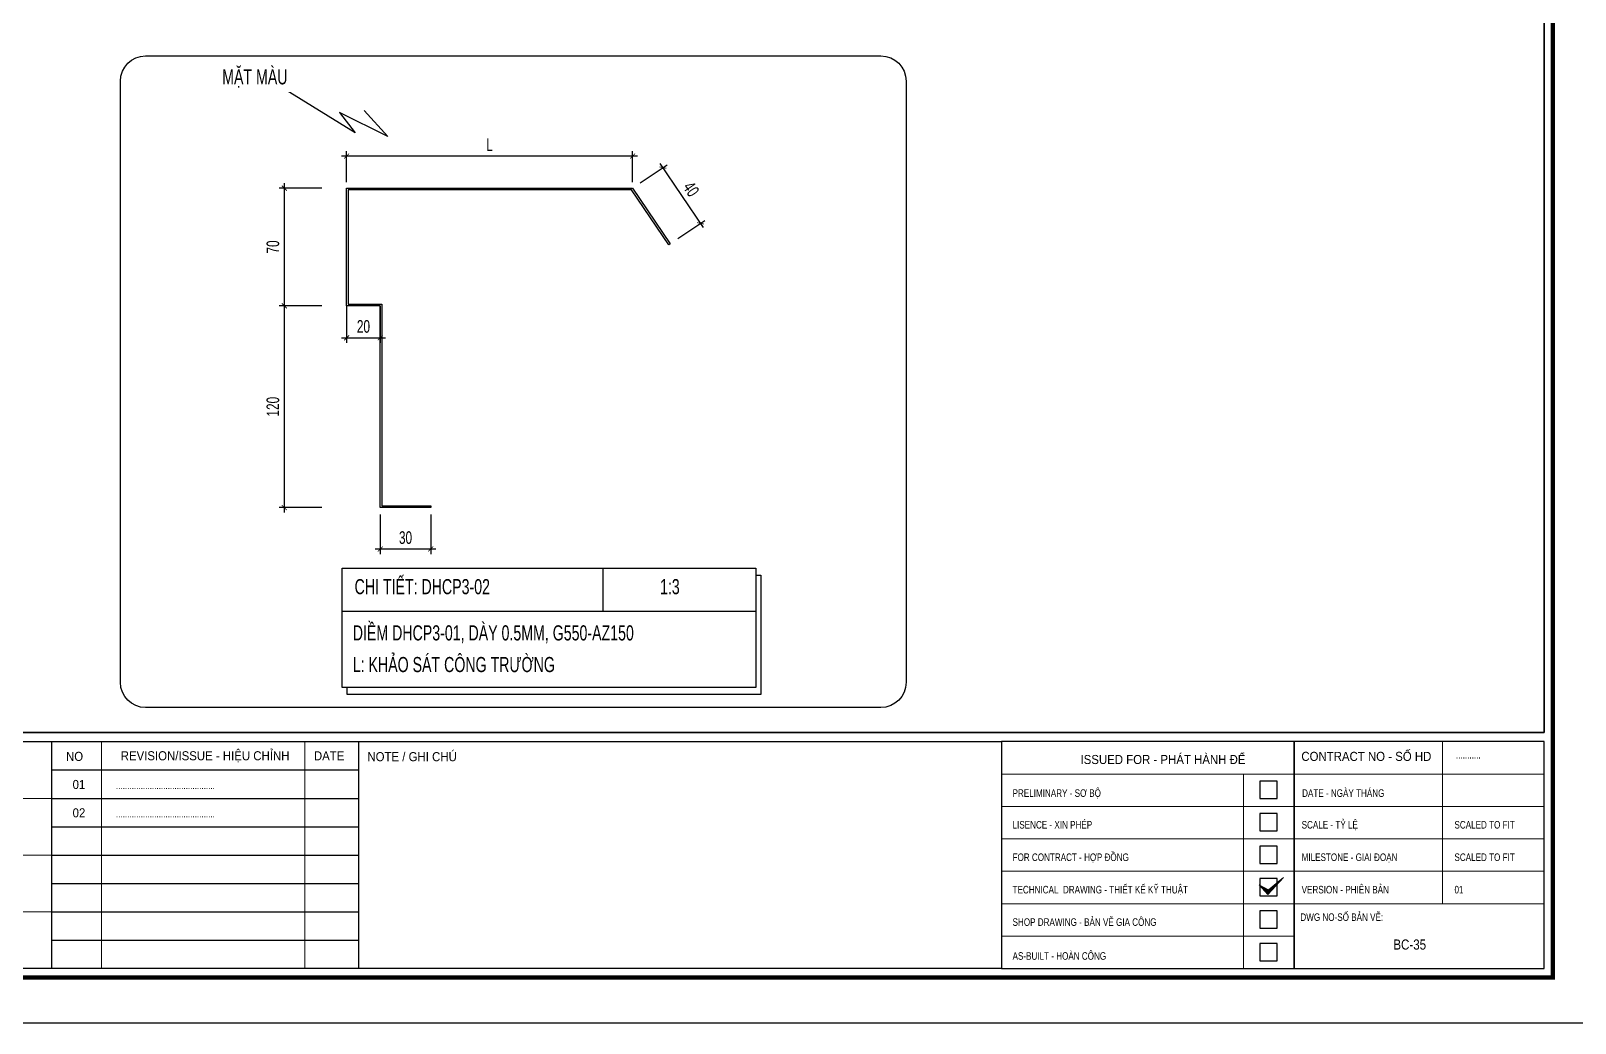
# Model space of a CAD drawing. Header units: inches. Extents: x 2 to 32666, y -5537 to 22.
# Drawn here: x 19305.5 to 19611.6, y -4544.5 to -4347.8 of the extents above; entities that cross this region are included whole.
import ezdxf
from ezdxf.enums import TextEntityAlignment as Align

# ---------------------------------------------------------------- set-up
doc = ezdxf.new("R2010")
doc.units = ezdxf.units.IN
doc.header["$MEASUREMENT"] = 0
doc.layers.get('Defpoints').update_dxf_attribs({"lineweight": 9})
for name, color, linetype in [('2', 2, 'Continuous'), ('251', 251, 'Continuous'), ('3', 3, 'Continuous'), ('4', 4, 'Continuous'), ('6', 6, 'Continuous'), ('7', 7, 'Continuous'), ('9', 9, 'Continuous'), ('BAO KHUNG', 31, 'Continuous'), ('DIM', 8, 'Continuous'), ('Fast RSQ_A2 Frame$0$Khung ten', 4, 'Continuous'), ('NET IN', 3, 'Continuous')]:
    doc.layers.add(name, color=color, linetype=linetype)
doc.layers.add('Cover text', color=7, linetype='Continuous', true_color=0x52370f)
for name, color, linetype, lineweight in [('DETAIL$0$S-Dim', 8, 'Continuous', 20), ('DETAIL$0$S-Hatch', 8, 'Continuous', 13), ('S-Hatch', 8, 'Continuous', 9)]:
    doc.layers.add(name, color=color, linetype=linetype, lineweight=lineweight)
doc.styles.add('ST1', font='vnshx.shx', dxfattribs={"width": 0.7})
doc.styles.add('ST1H', font='vnshxh.shx', dxfattribs={"width": 0.7})
doc.styles.get("Standard").update_dxf_attribs({"font": 'arial.ttf'})
doc.styles.add('STYLE2', font='VHAVAN.TTF')
doc.styles.add('TIEU DE', font='Vharialn.ttf')
doc.dimstyles.new('3', dxfattribs={"dimtxt": 2.5, "dimasz": 1, "dimexe": 1, "dimexo": 0, "dimgap": 1, "dimtad": 1, "dimdec": 0, "dimlfac": 3, "dimzin": 0, "dimdsep": 46, "dimtxsty": 'ST1', "dimblk": 'ARCHTICK', "dimcen": 1, "dimdle": 1, "dimclrd": 8, "dimclre": 8, "dimclrt": 3, "dimadec": 0, "dimazin": 0, "dimtfac": 1, "dimtdec": 0, "dimtix": 1, "dimtofl": 0, "dimtmove": 1, "dimatfit": 3, "dimldrblk": 'DOT', "dimfxl": 0.18, "dimtfill": 1, "dimtolj": 1, "dimtzin": 0, "dimlwd": -1, "dimlwe": -1, "dimarcsym": 2})

# ---------------------------------------------------------------- blocks, each defined once
blk = doc.blocks.new('DETAIL$0$MARK')
at = {"layer": 'DETAIL$0$S-Hatch', "linetype": 'Continuous'}
h = blk.add_hatch(dxfattribs=at)
h.set_pattern_fill('ANSI31', color=256, scale=50, style=0)
h.paths.add_polyline_path([(1667850, -1156933), (1667909, -1156997), (1668012, -1156885), (1667913, -1156967)])
at = {"layer": 'DETAIL$0$S-Dim', "linetype": 'Continuous'}
blk.add_lwpolyline([(1667850, -1156933), (1667909, -1156997), (1668012, -1156885), (1667913, -1156967), (1667850, -1156933)], dxfattribs=at)
blk = doc.blocks.new('kt kien truc 1')
at = {"layer": '2', "color": 157, "linetype": 'Continuous'}
blk.add_lwpolyline([(0, 420), (594, 420), (594, 0), (0, 0)], close=True, dxfattribs=at)
at = {"layer": '251', "linetype": 'Continuous'}
for p, q in [((285.8, 50.19), (346.77, 50.19)), ((285.8, 44.56), (346.77, 44.56)), ((285.8, 38.94), (346.77, 38.94)), ((285.8, 33.31), (346.77, 33.31)), ((285.8, 27.69), (346.77, 27.69)), ((285.8, 22.06), (346.77, 22.06)), ((285.8, 16.44), (346.77, 16.44))]:
    blk.add_line(p, q, dxfattribs=at)
at = {"layer": '7', "color": 147, "linetype": 'Continuous'}
blk.add_lwpolyline([(12.33, 57.61), (581.67, 57.61), (581.67, 409.19), (12.33, 409.19)], close=True, dxfattribs=at)
at = {"layer": 'BAO KHUNG', "color": 7}
blk.add_line((346.77, 10.81), (346.77, 55.81), dxfattribs=at)
at = {"layer": 'BAO KHUNG', "color": 167, "linetype": 'Continuous', "const_width": 0.871}
blk.add_lwpolyline([(10.59, 9.07), (583.41, 9.07), (583.41, 410.93), (10.59, 410.93)], close=True, dxfattribs=at)
at = {"layer": 'BAO KHUNG', "color": 7}
for points in [[(144.95, 55.81), (285.8, 55.81), (285.8, 10.81), (144.95, 10.81)], [(211.89, 55.81), (474.14, 55.81), (474.14, 10.81), (211.89, 10.81)], [(474.14, 10.81), (532.16, 10.81), (532.16, 55.81), (474.14, 55.81)], [(532.16, 10.81), (581.67, 10.81), (581.67, 55.81), (532.16, 55.81)]]:
    blk.add_lwpolyline(points, close=True, dxfattribs=at)
at = {"layer": 'Fast RSQ_A2 Frame$0$Khung ten', "color": 7, "ltscale": 1000}
for points in [[(525.34, 44.51), (528.78, 44.51), (528.78, 47.96), (525.34, 47.96)], [(525.34, 38.09), (528.78, 38.09), (528.78, 41.53), (525.34, 41.53)], [(525.34, 31.66), (528.78, 31.66), (528.78, 35.1), (525.34, 35.1)], [(525.34, 25.23), (528.78, 25.23), (528.78, 28.67), (525.34, 28.67)], [(525.34, 18.8), (528.78, 18.8), (528.78, 22.24), (525.34, 22.24)], [(525.34, 12.37), (528.78, 12.37), (528.78, 15.81), (525.34, 15.81)]]:
    blk.add_lwpolyline(points, close=True, dxfattribs=at)
at = {"layer": 'S-Hatch'}
for p, q in [((295.73, 55.81), (295.73, 10.81)), ((336.07, 55.81), (336.07, 10.81)), ((561.54, 55.81), (561.54, 23.67)), ((474.14, 49.38), (532.16, 49.38)), ((522.13, 10.81), (522.13, 49.38)), ((532.16, 49.38), (581.67, 49.38)), ((285.8, 44.56), (213.95, 44.56)), ((474.14, 42.95), (532.16, 42.95)), ((532.16, 42.95), (581.67, 42.95)), ((474.14, 36.52), (532.16, 36.52)), ((532.16, 36.52), (581.67, 36.52)), ((285.8, 33.31), (213.95, 33.31)), ((474.14, 30.1), (532.16, 30.1)), ((532.16, 30.1), (581.67, 30.1)), ((285.8, 22.06), (213.95, 22.06)), ((474.14, 23.67), (532.16, 23.67)), ((532.16, 23.67), (581.67, 23.67)), ((474.14, 17.24), (532.16, 17.24))]:
    blk.add_line(p, q, dxfattribs=at)
at = {"layer": 'DETAIL$0$S-Dim', "linetype": 'Continuous', "xscale": 0.02999999999301508, "yscale": 0.02999999999301508, "zscale": 0.02999999999301508}
blk.add_blockref('DETAIL$0$MARK', (-49510.32, 34735.43), dxfattribs=at)
at = {"layer": 'BAO KHUNG', "color": 7, "linetype": 'Continuous', "width": 0.9}
for s, p in [('NO', (290.4, 52.88)), ('REVISION/ISSUE - HIỆU CHỈNH', (316.27, 53)), ('DATE', (340.86, 52.99)), ('01', (291.27, 47.31)), ('02', (291.27, 41.69))]:
    blk.add_text(s, height=1.8, dxfattribs=at).set_placement(p, align=Align.MIDDLE_CENTER)
for s, p in [('NOTE / GHI CHÚ', (348.44, 51.92)), ('CONTRACT NO - SỐ HD', (533.57, 51.98))]:
    blk.add_text(s, height=1.8, dxfattribs=at).set_placement(p)
blk.add_text('ISSUED FOR - PHÁT HÀNH ĐỂ ', height=1.8, dxfattribs=at).set_placement((506.46, 51.36), align=Align.CENTER)
at = {"layer": 'BAO KHUNG', "color": 109, "linetype": 'Continuous', "style": 'STYLE2', "width": 0.8}
blk.add_text('...........', height=1.5, dxfattribs=at).set_placement((564.21, 52.44))
at = {"layer": 'Cover text', "linetype": 'Continuous', "style": 'STYLE2', "width": 0.8}
for s, p in [('............................................', (298.6, 46.4)), ('PRELIMINARY - S¥ Bé', (476.33, 44.85)), ('date - NGµY TH¸NG', (533.72, 44.85)), ('............................................', (298.6, 40.78)), ('LISENCE - XIN PHÐP', (476.33, 38.57)), ('scale - tû lÖ', (533.63, 38.57)), ('scaled to fit', (563.92, 38.57)), ('FOR CONTRACT - HîP §åNG', (476.33, 32.14)), ('MILESTONE - GIAI §O¹N', (533.63, 32.14)), ('scaled to fit', (563.92, 32.14)), ('TECHNICAL  DRAWING - THIÕT KÕ Kü THUËT', (476.33, 25.71)), ('VERSION - PHI£N B¶N', (533.63, 25.71)), ('01', (563.92, 25.71)), ('%%u%%udwg no-sè b¶n vÏ:', (533.38, 20.26)), ('SHOP DRAWING - B¶N VÏ GIA C¤NG', (476.33, 19.28)), ('AS-BUILT - HOµN C¤NG', (476.33, 12.56))]:
    blk.add_text(s, height=1.5, dxfattribs=at).set_placement(p)
at = {"layer": 'Cover text', "ltscale": 0.5, "style": 'TIEU DE'}
for tag, p in [('TENBANVE', (45.93, 14.6)), ('STT', (555.05, 15.58))]:
    blk.add_attdef(tag, text='', height=2, dxfattribs=at).set_placement(p, align=Align.MIDDLE_CENTER)
blk = doc.blocks.new('_ArchTick')
at = {"color": 0, "linetype": 'ByBlock', "const_width": 0.15}
blk.add_lwpolyline([(-0.5, -0.5), (0.5, 0.5)], dxfattribs=at)
blk = doc.blocks.new('*D6397')
at = {"layer": 'Defpoints', "color": 0, "transparency": 16777216}
for p in [(19430.79, -4374.92), (19426.3, -4377.95), (19433.76, -4389.01)]:
    blk.add_point(p, dxfattribs=at)
at = {"layer": 'DIM', "color": 8, "linetype": 'Continuous', "transparency": 16777216}
for p, q in [((19426.3, -4377.95), (19431.62, -4374.37)), ((19438.81, -4386.81), (19430.23, -4374.1)), ((19433.76, -4389.01), (19439.08, -4385.42))]:
    blk.add_line(p, q, dxfattribs=at)
at = {"layer": 'DIM', "color": 8, "transparency": 16777216}
for p, rotation in [((19430.79, -4374.92), 124.0000000000432), ((19438.25, -4385.98), 304.0000000000432)]:
    blk.add_blockref('_ArchTick', p, dxfattribs=dict(at, rotation=rotation))
at = {"layer": 'DIM', "color": 3, "transparency": 16777216, "insert": (19436.38, -4379.19), "char_height": 2.5, "attachment_point": 5, "rotation": 304, "style": 'ST1', "bg_fill": 3, "box_fill_scale": 1.25, "bg_fill_color": 256, "bg_fill_true_color": 13158600, "bg_fill_transparency": 0}
blk.add_mtext('\\A1;40', dxfattribs=at)
blk = doc.blocks.new('_Dot')
at = {"color": 0, "linetype": 'ByBlock', "lineweight": -2}
blk.add_line((-0.5, 0), (-1, 0), dxfattribs=at)
at = {"color": 0, "linetype": 'ByBlock', "const_width": 0.5}
blk.add_lwpolyline([(-0.25, 0, 1), (0.25, 0, 1)], format="xyb", close=True, dxfattribs=at)
blk = doc.blocks.new('*D6398')
at = {"layer": 'Defpoints', "color": 0, "transparency": 16777216}
for p in [(19368.1, -4372.65), (19368.1, -4377.84), (19424.77, -4377.84)]:
    blk.add_point(p, dxfattribs=at)
at = {"layer": 'DIM', "color": 8, "linetype": 'Continuous', "transparency": 16777216}
for p, q in [((19425.77, -4372.65), (19367.1, -4372.65)), ((19368.1, -4377.84), (19368.1, -4371.65)), ((19424.77, -4377.84), (19424.77, -4371.65))]:
    blk.add_line(p, q, dxfattribs=at)
at = {"layer": 'DIM', "color": 8, "transparency": 16777216, "rotation": 180}
blk.add_blockref('_ArchTick', (19368.1, -4372.65), dxfattribs=at)
at = {"layer": 'DIM', "color": 8, "transparency": 16777216}
blk.add_blockref('_ArchTick', (19424.77, -4372.65), dxfattribs=at)
at = {"layer": 'DIM', "color": 3, "transparency": 16777216, "insert": (19396.43, -4370.4), "char_height": 2.5, "width": 4.1667, "attachment_point": 5, "style": 'ST1', "bg_fill": 3, "box_fill_scale": 1.25, "bg_fill_color": 256, "bg_fill_true_color": 13158600, "bg_fill_transparency": 0}
blk.add_mtext('\\A1;L', dxfattribs=at)
blk = doc.blocks.new('*D6399')
at = {"layer": 'Defpoints', "color": 0, "transparency": 16777216}
for p in [(19363.2, -4378.99), (19355.74, -4402.32), (19363.2, -4402.32)]:
    blk.add_point(p, dxfattribs=at)
at = {"layer": 'DIM', "color": 8, "linetype": 'Continuous', "transparency": 16777216}
for p, q in [((19363.2, -4378.99), (19354.74, -4378.99)), ((19355.74, -4377.99), (19355.74, -4403.32)), ((19363.2, -4402.32), (19354.74, -4402.32))]:
    blk.add_line(p, q, dxfattribs=at)
at = {"layer": 'DIM', "color": 8, "transparency": 16777216}
for p, rotation in [((19355.74, -4378.99), 90), ((19355.74, -4402.32), 270)]:
    blk.add_blockref('_ArchTick', p, dxfattribs=dict(at, rotation=rotation))
at = {"layer": 'DIM', "color": 3, "transparency": 16777216, "insert": (19353.49, -4390.66), "char_height": 2.5, "attachment_point": 5, "rotation": 90, "style": 'ST1', "bg_fill": 3, "box_fill_scale": 1.25, "bg_fill_color": 256, "bg_fill_true_color": 13158600, "bg_fill_transparency": 0}
blk.add_mtext('\\A1;70', dxfattribs=at)
blk = doc.blocks.new('*D6400')
at = {"layer": 'Defpoints', "color": 0, "transparency": 16777216}
for p in [(19368.1, -4402.32), (19374.77, -4402.32)]:
    blk.add_point(p, dxfattribs=at)
at = {"layer": 'DIM', "color": 8, "linetype": 'Continuous', "transparency": 16777216}
for p, q in [((19368.1, -4402.32), (19368.1, -4409.67)), ((19374.77, -4402.32), (19374.77, -4409.67)), ((19367.1, -4408.67), (19375.77, -4408.67))]:
    blk.add_line(p, q, dxfattribs=at)
at = {"layer": 'DIM', "color": 8, "transparency": 16777216, "rotation": 180}
blk.add_blockref('_ArchTick', (19368.1, -4408.67), dxfattribs=at)
at = {"layer": 'DIM', "color": 8, "transparency": 16777216}
blk.add_blockref('_ArchTick', (19374.77, -4408.67), dxfattribs=at)
at = {"layer": 'DIM', "color": 3, "transparency": 16777216, "insert": (19371.43, -4406.42), "char_height": 2.5, "attachment_point": 5, "style": 'ST1', "bg_fill": 3, "box_fill_scale": 1.25, "bg_fill_color": 256, "bg_fill_true_color": 13158600, "bg_fill_transparency": 0}
blk.add_mtext('\\A1;20', dxfattribs=at)
at = {"layer": 'Defpoints', "color": 0, "transparency": 16777216}
blk.add_point((19374.77, -4408.67), dxfattribs=at)
blk = doc.blocks.new('*D6401')
at = {"layer": 'Defpoints', "color": 0, "transparency": 16777216}
for p in [(19363.2, -4402.32), (19355.74, -4442.32), (19363.2, -4442.32)]:
    blk.add_point(p, dxfattribs=at)
at = {"layer": 'DIM', "color": 8, "linetype": 'Continuous', "transparency": 16777216}
for p, q in [((19355.74, -4401.32), (19355.74, -4443.32)), ((19363.2, -4402.32), (19354.74, -4402.32)), ((19363.2, -4442.32), (19354.74, -4442.32))]:
    blk.add_line(p, q, dxfattribs=at)
at = {"layer": 'DIM', "color": 8, "transparency": 16777216}
for p, rotation in [((19355.74, -4402.32), 90), ((19355.74, -4442.32), 270)]:
    blk.add_blockref('_ArchTick', p, dxfattribs=dict(at, rotation=rotation))
at = {"layer": 'DIM', "color": 3, "transparency": 16777216, "insert": (19353.49, -4422.32), "char_height": 2.5, "attachment_point": 5, "rotation": 90, "style": 'ST1', "bg_fill": 3, "box_fill_scale": 1.25, "bg_fill_color": 256, "bg_fill_true_color": 13158600, "bg_fill_transparency": 0}
blk.add_mtext('\\A1;120', dxfattribs=at)
blk = doc.blocks.new('*D6402')
at = {"layer": 'Defpoints', "color": 0, "transparency": 16777216}
for p in [(19374.77, -4443.69), (19384.77, -4443.69), (19374.77, -4450.54)]:
    blk.add_point(p, dxfattribs=at)
at = {"layer": 'DIM', "color": 8, "linetype": 'Continuous', "transparency": 16777216}
for p, q in [((19374.77, -4443.69), (19374.77, -4451.54)), ((19384.77, -4443.69), (19384.77, -4451.54)), ((19385.77, -4450.54), (19373.77, -4450.54))]:
    blk.add_line(p, q, dxfattribs=at)
at = {"layer": 'DIM', "color": 8, "transparency": 16777216, "rotation": 180}
blk.add_blockref('_ArchTick', (19374.77, -4450.54), dxfattribs=at)
at = {"layer": 'DIM', "color": 8, "transparency": 16777216}
blk.add_blockref('_ArchTick', (19384.77, -4450.54), dxfattribs=at)
at = {"layer": 'DIM', "color": 3, "transparency": 16777216, "insert": (19379.77, -4448.29), "char_height": 2.5, "attachment_point": 5, "style": 'ST1', "bg_fill": 3, "box_fill_scale": 1.25, "bg_fill_color": 256, "bg_fill_true_color": 13158600, "bg_fill_transparency": 0}
blk.add_mtext('\\A1;30', dxfattribs=at)

msp = doc.modelspace()

# ---------------------------------------------------------------- linework, layer by layer
at = {"color": 9}
msp.add_line((19418.8944, -4454.3061), (19418.8944, -4462.9307), dxfattribs=at)
at = {"layer": '6'}
msp.add_lwpolyline([(19431.945, -4390.229), (19424.5882, -4379.3221), (19368.4321, -4379.3221), (19368.4321, -4401.9888), (19375.0988, -4401.9888), (19375.0988, -4441.9888), (19384.7654, -4441.9888), (19384.7654, -4442.3221), (19374.7654, -4442.3221), (19374.7654, -4402.3221), (19368.0988, -4402.3221), (19368.0988, -4378.9888), (19424.7654, -4378.9888), (19432.2214, -4390.0426)], close=True, dxfattribs=at)
at = {"layer": '9'}
msp.add_lwpolyline([(19328.2474, -4352.7845), (19473.9892, -4352.7845, -0.41421356), (19478.9892, -4357.7845), (19478.9892, -4476.9592, -0.41421356), (19473.9892, -4481.9592), (19328.2474, -4481.9592, -0.41421356), (19323.2474, -4476.9592), (19323.2474, -4357.7845, -0.41421356)], format="xyb", close=True, dxfattribs=at)
at = {"layer": 'DIM'}
msp.add_lwpolyline([(19036.1005, -4135.3349), (19605.4384, -4135.3349), (19605.4384, -4486.9148), (19036.1005, -4486.9148)], close=True, dxfattribs=at)
msp.add_lwpolyline([(19036.1005, -4135.3349), (19605.4384, -4135.3349), (19605.4384, -4486.9148), (19036.1005, -4486.9148)], close=True, dxfattribs=at)
at = {"layer": 'NET IN'}
msp.add_lwpolyline([(19023.7695, -4124.5249), (19617.7695, -4124.5249), (19617.7695, -4544.5249), (19023.7695, -4544.5249)], close=True, dxfattribs=at)

# ---------------------------------------------------------------- block references
at = {"layer": '3'}
ref = msp.add_blockref('kt kien truc 1', (19023.7695, -4544.5249), dxfattribs=at)
ref.add_attrib('STT', 'bc-35', dxfattribs={"ltscale": 0.5, "height": 2, "style": 'TIEU DE'}).set_placement((19578.8177, -4528.9455), align=Align.MIDDLE_CENTER)

# ---------------------------------------------------------------- texts
at = {"layer": '3', "style": 'ST1H', "width": 0.7}
for s, p in [('diÒm DHCP3-01, dµy 0.5mm, g550-az150', (19369.3121, -4468.6641)), ('l: kh¶o s¸t c«ng tr\xadêng', (19369.3121, -4474.9412))]:
    msp.add_text(s, height=3, dxfattribs=at).set_placement(p)

# ---------------------------------------------------------------- next in the draw order: texts
at = {"layer": '3', "insert": (19369.6732, -4458.0205), "char_height": 3, "attachment_point": 4, "style": 'ST1H', "bg_fill": 2}
msp.add_mtext('\\A1;CHI TIÕT: DHCP3-02', dxfattribs=at)

# ---------------------------------------------------------------- next in the draw order: dimensions: what is measured, and where the dimension line sits
at = {"layer": 'DIM'}
for p1, p2, distance, picture, middle in [((19433.7594, -4389.0053), (19426.3034, -4377.9514), -5.4126, '*D6397', (19436.384, -4379.1935)), ((19363.2026, -4378.9888), (19363.2026, -4402.3221), -7.4587, '*D6399', (19353.4939, -4390.6555)), ((19368.0988, -4402.3221), (19374.7654, -4402.3221), -6.3458, '*D6400', (19371.4321, -4406.4179)), ((19384.7654, -4443.6931), (19374.7654, -4443.6931), 6.8499, '*D6402', (19379.7654, -4448.293))]:
    dim = msp.add_aligned_dim(p1=p1, p2=p2, distance=distance, dimstyle='3', dxfattribs=at)
    dim.commit()
    dim.dimension.update_dxf_attribs({"geometry": picture, "text_midpoint": middle})

# ---------------------------------------------------------------- next in the draw order: linework, layer by layer
at = {"color": 9}
for points in [[(19367.2037, -4454.3061), (19449.1807, -4454.3061), (19449.1807, -4477.9842), (19367.2037, -4477.9842)], [(19367.2037, -4454.3061), (19449.1807, -4454.3061), (19449.1807, -4462.9307), (19367.2037, -4462.9307)]]:
    msp.add_lwpolyline(points, close=True, dxfattribs=at)
msp.add_lwpolyline([(19449.1807, -4455.7267), (19450.2033, -4455.7267), (19450.2033, -4479.4047), (19368.2263, -4479.4047), (19368.2263, -4477.9842)], dxfattribs=at)

# ---------------------------------------------------------------- next in the draw order: dimensions: what is measured, and where the dimension line sits
at = {"layer": 'DIM'}
dim = msp.add_aligned_dim(p1=(19424.7654, -4377.8365), p2=(19368.0988, -4377.8365), distance=-5.1824, text='L', dimstyle='3', dxfattribs=at)
dim.commit()
dim.dimension.update_dxf_attribs({"geometry": '*D6398', "text_midpoint": (19396.4321, -4370.4041)})
dim = msp.add_aligned_dim(p1=(19363.2026, -4402.3221), p2=(19363.2026, -4442.3221), distance=-7.4587, dimstyle='3', dxfattribs=at)
dim.commit()
dim.dimension.update_dxf_attribs({"geometry": '*D6401', "text_midpoint": (19353.4939, -4422.3221)})

# ---------------------------------------------------------------- next in the draw order: linework, layer by layer
at = {"layer": '4'}
msp.add_lwpolyline([(19371.5624, -4363.5826), (19376.2391, -4368.7378), (19366.6793, -4363.9951), (19369.7742, -4368.0504), (19355.9504, -4359.5272)], dxfattribs=at)

# ---------------------------------------------------------------- next in the draw order: texts
at = {"layer": '3', "insert": (19430.2184, -4458.0205), "char_height": 3, "attachment_point": 4, "style": 'ST1H', "bg_fill": 2}
msp.add_mtext('\\A1;1:3', dxfattribs=at)

# ---------------------------------------------------------------- next in the draw order: texts
at = {"layer": '3', "insert": (19343.43, -4357.257), "char_height": 3, "attachment_point": 4, "style": 'ST1H', "bg_fill": 2}
msp.add_mtext('\\A1;MÆT MµU', dxfattribs=at)

doc.saveas('drawing.dxf')
